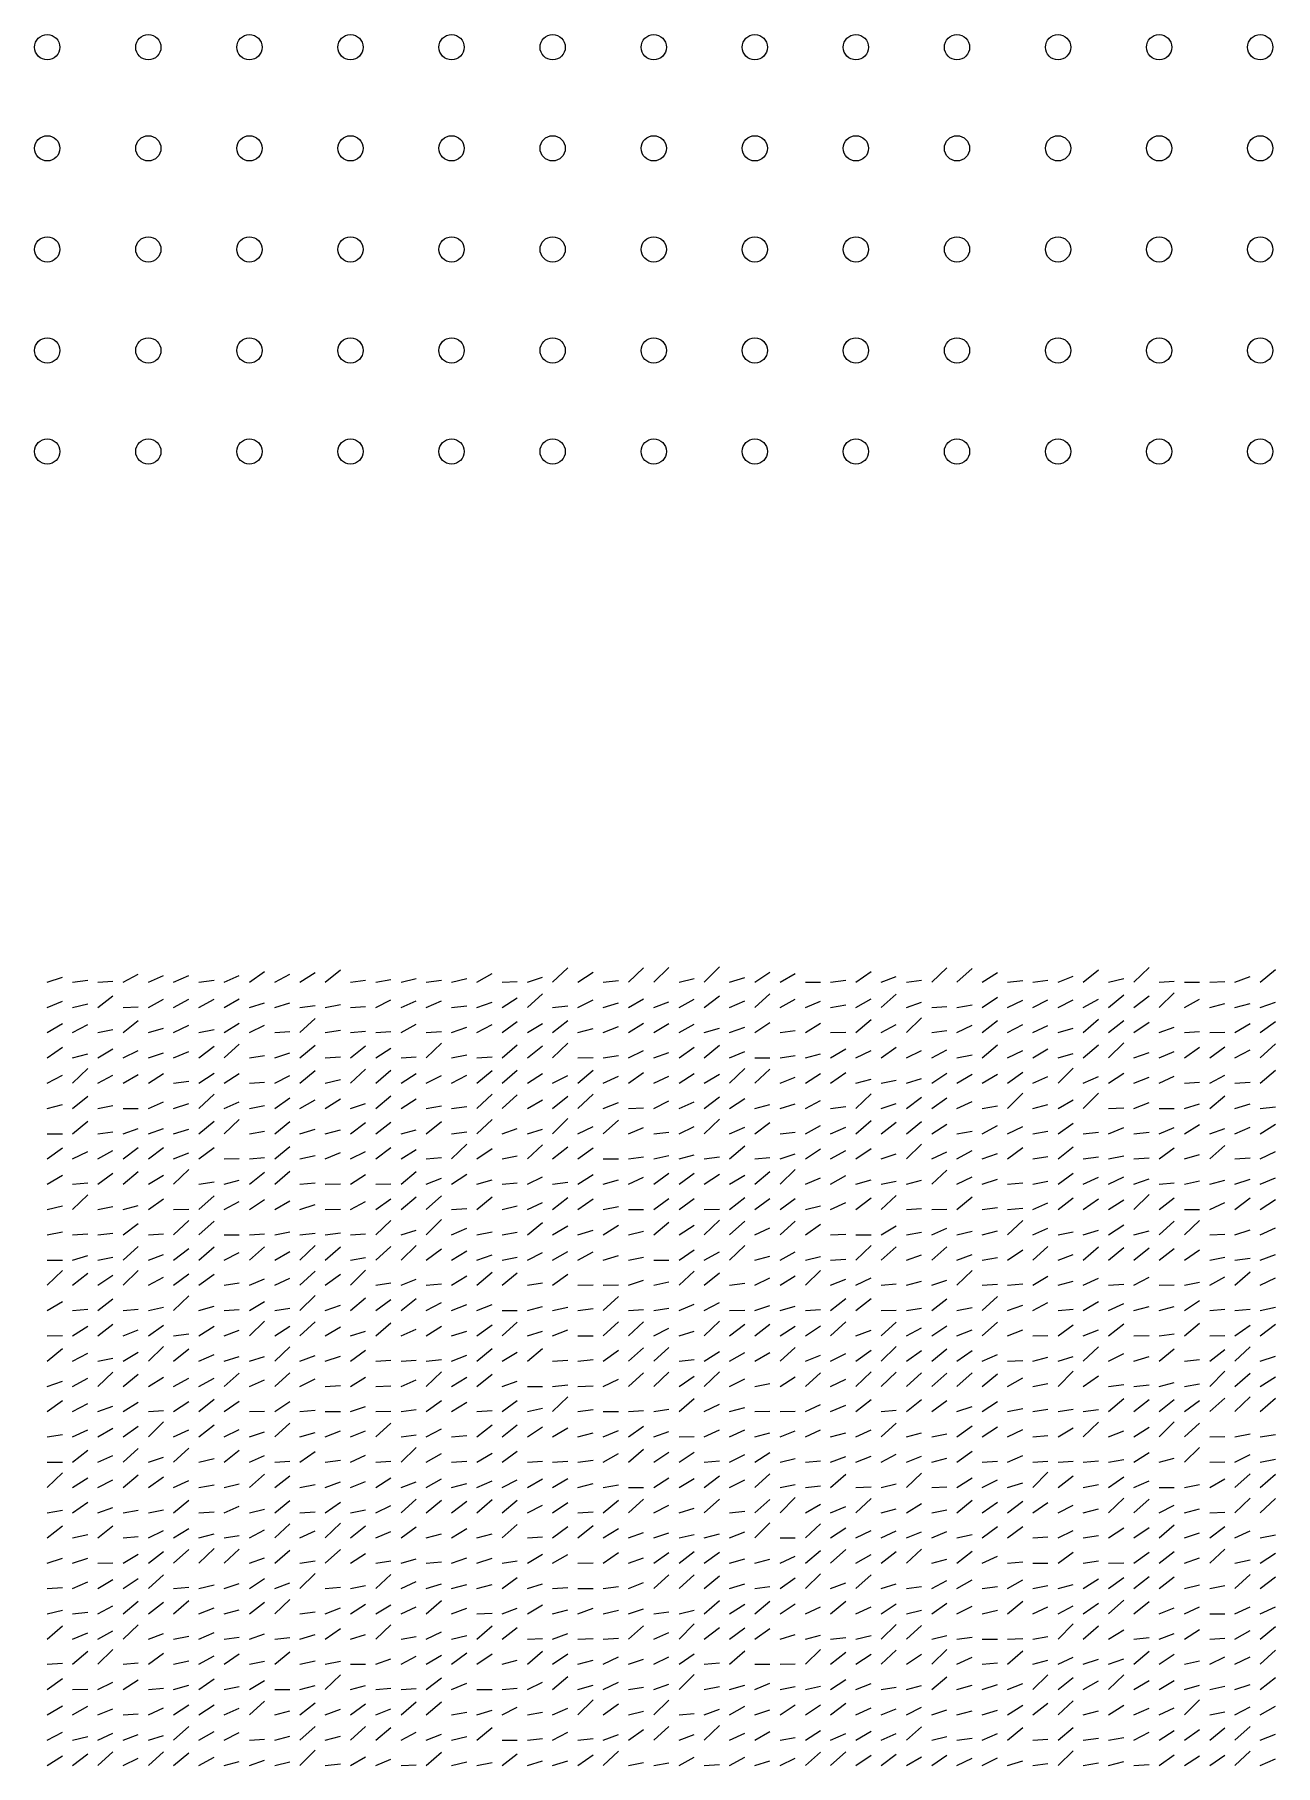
# Model space of a CAD drawing. Header units: metres. Extents: x -2 to 998, y 0 to 1382.
# Drawn here: x -2.5 to 243, y 340 to 682.5 of the extents above; entities that cross this region are included whole.
import ezdxf

# ---------------------------------------------------------------- set-up
doc = ezdxf.new("R2010")
doc.units = ezdxf.units.M

msp = doc.modelspace()

# ---------------------------------------------------------------- linework, layer by layer
for p, q in [((40, 495), (43, 497.1)), ((50, 495), (53, 496.9)), ((55, 495), (58, 497.4)), ((85, 495), (88, 496.7)), ((100, 495), (103, 497.8)), ((105, 495), (108, 497)), ((115, 495), (118, 497.8)), ((120, 495), (123, 497.9)), ((130, 495), (133, 498)), ((140, 495), (143, 497)), ((145, 495), (148, 496.7)), ((160, 495), (163, 497.1)), ((175, 495), (178, 497.8)), ((180, 495), (183, 497.7)), ((185, 495), (188, 496.9)), ((205, 495), (208, 497.4)), ((215, 495), (218, 497.9)), ((240, 495), (243, 497.5)), ((0, 495), (3, 496)), ((5, 495), (8, 495.4)), ((10, 495), (13, 495.2)), ((15, 495), (18, 496.6)), ((20, 495), (23, 496.3)), ((25, 495), (28, 496.3)), ((30, 495), (33, 495.4)), ((35, 495), (38, 496.3)), ((45, 495), (48, 496.6)), ((60, 495), (63, 495.4)), ((65, 495), (68, 495.5)), ((70, 495), (73, 495.7)), ((75, 495), (78, 495.4)), ((80, 495), (83, 495.7)), ((90, 495), (93, 495.1)), ((95, 495), (98, 496)), ((110, 495), (113, 495.3)), ((125, 495), (128, 495.7)), ((135, 495), (138, 495.9)), ((150, 495), (153, 495)), ((155, 495), (158, 495.4)), ((165, 495), (168, 496.1)), ((170, 495), (173, 495.4)), ((190, 495), (193, 495.3)), ((195, 495), (198, 495.4)), ((200, 495), (203, 496.2)), ((210, 495), (213, 495.7)), ((220, 495), (223, 495.2)), ((225, 495), (228, 495)), ((230, 495), (233, 495.1)), ((235, 495), (238, 496.1)), ((0, 490), (3, 491.2)), ((5, 490), (8, 490.7)), ((10, 490), (13, 492.3)), ((15, 490), (18, 490.1)), ((20, 490), (23, 491.6)), ((25, 490), (28, 491.6)), ((30, 490), (33, 491.6)), ((35, 490), (38, 491.7)), ((40, 490), (43, 490.9)), ((45, 490), (48, 490.9)), ((50, 490), (53, 490.4)), ((55, 490), (58, 490.6)), ((60, 490), (63, 490.2)), ((65, 490), (68, 491.5)), ((70, 490), (73, 491.3)), ((75, 490), (78, 491.3)), ((80, 490), (83, 490.3)), ((85, 490), (88, 491)), ((90, 490), (93, 491.9)), ((95, 490), (98, 492.7)), ((100, 490), (103, 490.3)), ((105, 490), (108, 491.5)), ((110, 490), (113, 490.9)), ((115, 490), (118, 491.7)), ((120, 490), (123, 491.1)), ((125, 490), (128, 491.6)), ((130, 490), (133, 492.3)), ((135, 490), (138, 491.3)), ((140, 490), (143, 492.7)), ((145, 490), (148, 491.6)), ((150, 490), (153, 491.2)), ((155, 490), (158, 490.5)), ((160, 490), (163, 491.7)), ((165, 490), (168, 492.6)), ((170, 490), (173, 491)), ((175, 490), (178, 490.2)), ((180, 490), (183, 490.5)), ((185, 490), (188, 492)), ((190, 490), (193, 491.4)), ((195, 490), (198, 491.5)), ((200, 490), (203, 491.5)), ((205, 490), (208, 491.6)), ((210, 490), (213, 492.5)), ((215, 490), (218, 492.3)), ((220, 490), (223, 492.9)), ((225, 490), (228, 491.6)), ((230, 490), (233, 490.8)), ((235, 490), (238, 490.8)), ((240, 490), (243, 491)), ((0, 485), (3, 486.8)), ((5, 485), (8, 486.6)), ((15, 485), (18, 487.4)), ((25, 485), (28, 486.5)), ((35, 485), (38, 486.9)), ((40, 485), (43, 486.5)), ((50, 485), (53, 487.8)), ((70, 485), (73, 486.7)), ((85, 485), (88, 486.6)), ((90, 485), (93, 487.2)), ((95, 485), (98, 486.8)), ((100, 485), (103, 487.4)), ((115, 485), (118, 486.9)), ((120, 485), (123, 486.8)), ((125, 485), (128, 486.7)), ((140, 485), (143, 487)), ((150, 485), (153, 486.9)), ((160, 485), (163, 487.6)), ((165, 485), (168, 486.6)), ((170, 485), (173, 487.9)), ((180, 485), (183, 486.5)), ((185, 485), (188, 487.4)), ((190, 485), (193, 486.6)), ((195, 485), (198, 486.4)), ((205, 485), (208, 487.7)), ((210, 485), (213, 487.4)), ((215, 485), (218, 487.1)), ((235, 485), (238, 486.8)), ((240, 485), (243, 487.2)), ((10, 485), (13, 485.6)), ((20, 485), (23, 485.9)), ((30, 485), (33, 485.6)), ((45, 485), (48, 485.2)), ((55, 485), (58, 485.5)), ((60, 485), (63, 485.3)), ((65, 485), (68, 485.2)), ((75, 485), (78, 485.2)), ((80, 485), (83, 486.1)), ((105, 485), (108, 485.8)), ((110, 485), (113, 486.2)), ((130, 485), (133, 485.9)), ((135, 485), (138, 486.1)), ((145, 485), (148, 485.4)), ((155, 485), (158, 485.1)), ((175, 485), (178, 485.4)), ((200, 485), (203, 485.9)), ((210, 480), (213, 483)), ((220, 485), (223, 486.1)), ((225, 485), (228, 485.2)), ((230, 485), (233, 485.1)), ((0, 480), (3, 482.1)), ((5, 480), (8, 480.8)), ((10, 480), (13, 481.8)), ((15, 480), (18, 481.5)), ((20, 480), (23, 481)), ((25, 480), (28, 481.3)), ((30, 480), (33, 482.3)), ((35, 480), (38, 482.7)), ((40, 480), (43, 480.5)), ((45, 480), (48, 481)), ((50, 480), (53, 482.5)), ((55, 480), (58, 480.2)), ((60, 480), (63, 482.4)), ((65, 480), (68, 481.9)), ((70, 480), (73, 480.2)), ((75, 480), (78, 482.9)), ((80, 480), (83, 480.6)), ((85, 480), (88, 480.2)), ((90, 480), (93, 482.6)), ((95, 480), (98, 482.4)), ((100, 480), (103, 482.9)), ((105, 480), (108, 480.1)), ((110, 480), (113, 480.5)), ((115, 480), (118, 481.5)), ((120, 480), (123, 481.1)), ((125, 480), (128, 482.1)), ((130, 480), (133, 482.5)), ((135, 480), (138, 481.3)), ((140, 480), (143, 480)), ((145, 480), (148, 480.5)), ((150, 480), (153, 480.8)), ((155, 480), (158, 481.8)), ((160, 480), (163, 481.5)), ((165, 480), (168, 482.1)), ((170, 480), (173, 481.5)), ((175, 480), (178, 481.6)), ((180, 480), (183, 480.6)), ((185, 480), (188, 482.6)), ((190, 480), (193, 481.5)), ((195, 480), (198, 481.8)), ((200, 480), (203, 480.9)), ((205, 480), (208, 482.6)), ((215, 480), (218, 481.1)), ((220, 480), (223, 481.3)), ((225, 480), (228, 482.1)), ((230, 480), (233, 482.2)), ((235, 480), (238, 481.6)), ((240, 480), (243, 482.8)), ((0, 475), (3, 476.6)), ((5, 475), (8, 477.9)), ((10, 475), (13, 476.6)), ((15, 475), (18, 476.7)), ((20, 475), (23, 476.9)), ((30, 475), (33, 477)), ((35, 475), (38, 476.9)), ((45, 475), (48, 476.5)), ((50, 475), (53, 477.5)), ((60, 475), (63, 477.8)), ((65, 475), (68, 477.6)), ((70, 475), (73, 476.9)), ((75, 475), (78, 476.5)), ((80, 475), (83, 476.6)), ((85, 475), (88, 477.5)), ((90, 475), (93, 477.6)), ((95, 475), (98, 476.9)), ((100, 475), (103, 476.5)), ((105, 475), (108, 477.6)), ((110, 475), (113, 476.4)), ((115, 475), (118, 477.1)), ((120, 475), (123, 476.4)), ((125, 475), (128, 476.9)), ((130, 475), (133, 476.8)), ((135, 475), (138, 477.9)), ((140, 475), (143, 477.8)), ((145, 475), (148, 476.2)), ((150, 475), (153, 476.9)), ((155, 475), (158, 477.1)), ((175, 475), (178, 477)), ((180, 475), (183, 476.8)), ((185, 475), (188, 476.8)), ((190, 475), (193, 477.2)), ((195, 475), (198, 476.3)), ((200, 475), (203, 478)), ((205, 475), (208, 476.3)), ((210, 475), (213, 477)), ((215, 475), (218, 476.2)), ((220, 475), (223, 476.4)), ((230, 475), (233, 476.6)), ((240, 475), (243, 477.6)), ((25, 475), (28, 475.4)), ((30, 470), (33, 472.8)), ((40, 475), (43, 475.2)), ((55, 475), (58, 475.7)), ((85, 470), (88, 472.8)), ((90, 470), (93, 472.7)), ((105, 470), (108, 472.8)), ((160, 475), (163, 475.8)), ((160, 470), (163, 472.9)), ((165, 475), (168, 475.6)), ((170, 475), (173, 475.9)), ((190, 470), (193, 473)), ((205, 470), (208, 473)), ((225, 475), (228, 475.2)), ((235, 475), (238, 475.2)), ((0, 470), (3, 470.8)), ((5, 470), (8, 472.4)), ((10, 470), (13, 470.6)), ((15, 470), (18, 470)), ((20, 470), (23, 471.3)), ((25, 470), (28, 471)), ((35, 470), (38, 471.3)), ((40, 470), (43, 470.6)), ((45, 470), (48, 472.1)), ((50, 470), (53, 471.7)), ((55, 470), (58, 471.9)), ((60, 470), (63, 471)), ((65, 470), (68, 472.5)), ((70, 470), (73, 471.9)), ((75, 470), (78, 470.5)), ((80, 470), (83, 470.4)), ((95, 470), (98, 471.7)), ((100, 470), (103, 472.4)), ((110, 470), (113, 471.2)), ((115, 470), (118, 470.1)), ((120, 470), (123, 471.5)), ((125, 470), (128, 471.3)), ((130, 470), (133, 472.3)), ((135, 470), (138, 472)), ((140, 470), (143, 470.8)), ((145, 470), (148, 470.9)), ((150, 470), (153, 471.6)), ((155, 470), (158, 470.4)), ((165, 470), (168, 471)), ((170, 470), (173, 472.2)), ((175, 470), (178, 472.1)), ((180, 470), (183, 471.4)), ((185, 470), (188, 470.5)), ((195, 470), (198, 470.8)), ((200, 470), (203, 471.7)), ((210, 470), (213, 470.1)), ((215, 470), (218, 471.2)), ((220, 470), (223, 470)), ((225, 470), (228, 470.9)), ((230, 470), (233, 472.5)), ((235, 470), (238, 470.9)), ((240, 470), (243, 470.3)), ((5, 465), (8, 467.5)), ((15, 465), (18, 466)), ((20, 465), (23, 466)), ((25, 465), (28, 465.9)), ((30, 465), (33, 467.5)), ((35, 465), (38, 467.8)), ((45, 465), (48, 467.4)), ((50, 465), (53, 465.9)), ((55, 465), (58, 465.8)), ((60, 465), (63, 467.2)), ((65, 465), (68, 467.3)), ((70, 465), (73, 465.8)), ((75, 465), (78, 467.4)), ((85, 465), (88, 467.8)), ((90, 465), (93, 466)), ((95, 465), (98, 465.9)), ((100, 465), (103, 468)), ((105, 465), (108, 466.4)), ((110, 465), (113, 467.7)), ((115, 465), (118, 466.2)), ((125, 465), (128, 466.4)), ((130, 465), (133, 467.9)), ((135, 465), (138, 466.3)), ((140, 465), (143, 467.2)), ((150, 465), (153, 466.6)), ((155, 465), (158, 466.3)), ((160, 465), (163, 467.6)), ((165, 465), (168, 467.3)), ((170, 465), (173, 467.4)), ((175, 465), (178, 466.9)), ((185, 465), (188, 466.6)), ((190, 465), (193, 466.4)), ((200, 465), (203, 467.1)), ((210, 465), (213, 466.2)), ((220, 465), (223, 466.2)), ((225, 465), (228, 466.8)), ((230, 465), (233, 466)), ((235, 465), (238, 466.3)), ((240, 465), (243, 466.9)), ((0, 465), (3, 465)), ((10, 465), (13, 465.4)), ((40, 465), (43, 465.5)), ((45, 460), (48, 462.5)), ((80, 465), (83, 465.4)), ((80, 460), (83, 462.9)), ((95, 460), (98, 462.8)), ((100, 460), (103, 462.4)), ((120, 465), (123, 465.3)), ((135, 460), (138, 462.6)), ((145, 465), (148, 465.3)), ((170, 460), (173, 462.9)), ((180, 465), (183, 465.5)), ((195, 465), (198, 465.5)), ((200, 460), (203, 462.4)), ((205, 465), (208, 465.3)), ((215, 465), (218, 465.3)), ((230, 460), (233, 462.7)), ((0, 460), (3, 462.2)), ((5, 460), (8, 461.5)), ((10, 460), (13, 461.7)), ((15, 460), (18, 462.3)), ((20, 460), (23, 462.3)), ((25, 460), (28, 461.2)), ((30, 460), (33, 462.3)), ((35, 460), (38, 460.1)), ((40, 460), (43, 460.3)), ((50, 460), (53, 460.7)), ((55, 460), (58, 461.3)), ((60, 460), (63, 461.5)), ((65, 460), (68, 462.3)), ((70, 460), (73, 461.9)), ((75, 460), (78, 460.3)), ((85, 460), (88, 462.1)), ((90, 460), (93, 460.6)), ((105, 460), (108, 462.2)), ((110, 460), (113, 460)), ((115, 460), (118, 460.4)), ((120, 460), (123, 460.7)), ((125, 460), (128, 460.8)), ((130, 460), (133, 460.4)), ((140, 460), (143, 460.3)), ((145, 460), (148, 461)), ((150, 460), (153, 462)), ((155, 460), (158, 461.7)), ((160, 460), (163, 462.1)), ((165, 460), (168, 461)), ((175, 460), (178, 461.4)), ((180, 460), (183, 461.7)), ((185, 460), (188, 461.1)), ((190, 460), (193, 462.3)), ((195, 460), (198, 460.5)), ((205, 460), (208, 460.4)), ((210, 460), (213, 460.6)), ((215, 460), (218, 460.2)), ((220, 460), (223, 462.2)), ((225, 460), (228, 460.9)), ((235, 460), (238, 460.2)), ((240, 460), (243, 461.5)), ((0, 455), (3, 456.8)), ((10, 455), (13, 457.2)), ((15, 455), (18, 457.5)), ((20, 455), (23, 456.8)), ((25, 455), (28, 457.9)), ((35, 455), (38, 455.8)), ((40, 455), (43, 457.4)), ((45, 455), (48, 457.6)), ((60, 455), (63, 456.9)), ((70, 455), (73, 457.5)), ((75, 455), (78, 456.2)), ((80, 455), (83, 457)), ((85, 455), (88, 455.9)), ((95, 455), (98, 456.5)), ((105, 455), (108, 456.9)), ((110, 455), (113, 455.9)), ((115, 455), (118, 456.4)), ((120, 455), (123, 457.2)), ((125, 455), (128, 457.2)), ((130, 455), (133, 457)), ((135, 455), (138, 456.8)), ((140, 455), (143, 457.5)), ((145, 455), (148, 457.9)), ((150, 455), (153, 456.3)), ((155, 455), (158, 456.7)), ((160, 455), (163, 455.9)), ((165, 455), (168, 455.6)), ((170, 455), (173, 455.8)), ((175, 455), (178, 457.8)), ((180, 455), (183, 456.5)), ((185, 455), (188, 456)), ((195, 455), (198, 455.6)), ((200, 455), (203, 457.2)), ((205, 455), (208, 456.4)), ((210, 455), (213, 456.5)), ((215, 455), (218, 456.1)), ((225, 455), (228, 455.7)), ((230, 455), (233, 455.8)), ((235, 455), (238, 456)), ((240, 455), (243, 456.3)), ((5, 455), (8, 455.3)), ((5, 450), (8, 452.9)), ((20, 450), (23, 452.1)), ((30, 455), (33, 455.5)), ((30, 450), (33, 452.7)), ((50, 455), (53, 455.3)), ((55, 455), (58, 455.1)), ((65, 455), (68, 455.1)), ((65, 450), (68, 452.1)), ((70, 450), (73, 452.5)), ((75, 450), (78, 452.7)), ((85, 450), (88, 452.5)), ((90, 455), (93, 455.3)), ((100, 455), (103, 455.4)), ((100, 450), (103, 452.4)), ((105, 450), (108, 452.1)), ((120, 450), (123, 452.2)), ((125, 450), (128, 452.2)), ((135, 450), (138, 452.4)), ((140, 450), (143, 452.2)), ((145, 450), (148, 452.2)), ((160, 450), (163, 452.3)), ((165, 450), (168, 452.8)), ((180, 450), (183, 452.5)), ((190, 455), (193, 455.3)), ((200, 450), (203, 452.3)), ((205, 450), (208, 452.1)), ((215, 450), (218, 453)), ((220, 455), (223, 455.3)), ((220, 450), (223, 452.3)), ((235, 450), (238, 452.3)), ((0, 450), (3, 450.7)), ((10, 450), (13, 450.6)), ((15, 450), (18, 450.8)), ((25, 450), (28, 450.1)), ((35, 450), (38, 451.6)), ((40, 450), (43, 452)), ((45, 450), (48, 451.7)), ((50, 450), (53, 451)), ((55, 450), (58, 450.1)), ((60, 450), (63, 451.6)), ((80, 450), (83, 450.2)), ((90, 450), (93, 450.7)), ((95, 450), (98, 451.4)), ((110, 450), (113, 450.6)), ((115, 450), (118, 450)), ((130, 450), (133, 450.1)), ((150, 450), (153, 450.7)), ((155, 450), (158, 451.4)), ((170, 450), (173, 450.2)), ((175, 450), (178, 450.1)), ((185, 450), (188, 450.4)), ((190, 450), (193, 450.3)), ((195, 450), (198, 451.3)), ((210, 450), (213, 451.9)), ((225, 450), (228, 450)), ((230, 450), (233, 451.4)), ((240, 450), (243, 452)), ((0, 445), (3, 445.6)), ((10, 445), (13, 445.3)), ((15, 445), (18, 447.2)), ((25, 445), (28, 447.8)), ((30, 445), (33, 447.7)), ((45, 445), (48, 445.6)), ((50, 445), (53, 445.3)), ((55, 445), (58, 445.4)), ((65, 445), (68, 447.8)), ((70, 445), (73, 445.9)), ((75, 445), (78, 448)), ((80, 445), (83, 446.3)), ((85, 445), (88, 445.6)), ((90, 445), (93, 445.5)), ((95, 445), (98, 447.4)), ((100, 445), (103, 446.8)), ((105, 445), (108, 445.9)), ((110, 445), (113, 446.9)), ((115, 445), (118, 445.7)), ((120, 445), (123, 447.5)), ((125, 445), (128, 446.9)), ((130, 445), (133, 447.9)), ((135, 445), (138, 447.7)), ((140, 445), (143, 446.4)), ((145, 445), (148, 447.7)), ((150, 445), (153, 447.1)), ((165, 445), (168, 446.8)), ((170, 445), (173, 445.5)), ((175, 445), (178, 446.3)), ((180, 445), (183, 445.7)), ((185, 445), (188, 445.8)), ((190, 445), (193, 447.8)), ((195, 445), (198, 446.3)), ((200, 445), (203, 445.6)), ((205, 445), (208, 445.9)), ((210, 445), (213, 447)), ((215, 445), (218, 445.8)), ((220, 445), (223, 447.7)), ((225, 445), (228, 447.8)), ((235, 445), (238, 446)), ((240, 445), (243, 446.4)), ((5, 445), (8, 445.2)), ((15, 440), (18, 442.7)), ((20, 445), (23, 445.2)), ((25, 440), (28, 442.3)), ((30, 440), (33, 442.6)), ((35, 445), (38, 445)), ((40, 445), (43, 445.2)), ((40, 440), (43, 442.6)), ((50, 440), (53, 442.9)), ((55, 440), (58, 442.6)), ((60, 445), (63, 445.2)), ((65, 440), (68, 442.7)), ((70, 440), (73, 442.9)), ((75, 440), (78, 442.2)), ((125, 440), (128, 442)), ((135, 440), (138, 442.9)), ((155, 445), (158, 445.1)), ((160, 445), (163, 445)), ((160, 440), (163, 442.9)), ((165, 440), (168, 442.6)), ((175, 440), (178, 442.6)), ((190, 440), (193, 442)), ((195, 440), (198, 442.7)), ((205, 440), (208, 442.6)), ((210, 440), (213, 442.5)), ((215, 440), (218, 442.4)), ((220, 440), (223, 442.3)), ((225, 440), (228, 442)), ((230, 445), (233, 445.1)), ((0, 440), (3, 440)), ((5, 440), (8, 440.9)), ((10, 440), (13, 440.6)), ((20, 440), (23, 441.1)), ((35, 440), (38, 441.5)), ((45, 440), (48, 441.7)), ((60, 440), (63, 440.5)), ((80, 440), (83, 441.8)), ((85, 440), (88, 441)), ((90, 440), (93, 440.6)), ((95, 440), (98, 441.5)), ((100, 440), (103, 441.7)), ((105, 440), (108, 441.6)), ((110, 440), (113, 440.9)), ((115, 440), (118, 440.6)), ((120, 440), (123, 440)), ((130, 440), (133, 441.6)), ((140, 440), (143, 440.8)), ((145, 440), (148, 441.6)), ((150, 440), (153, 440.7)), ((155, 440), (158, 440.2)), ((170, 440), (173, 441)), ((180, 440), (183, 441.1)), ((185, 440), (188, 440.5)), ((200, 440), (203, 441.1)), ((230, 440), (233, 440.6)), ((235, 440), (238, 440.4)), ((240, 440), (243, 441.1)), ((0, 435), (3, 437.9)), ((5, 435), (8, 437.4)), ((10, 435), (13, 437)), ((15, 435), (18, 437.9)), ((20, 435), (23, 436.6)), ((25, 435), (28, 437.3)), ((30, 435), (33, 437.2)), ((35, 435), (38, 435.5)), ((40, 435), (43, 436.3)), ((45, 435), (48, 436.4)), ((50, 435), (53, 437.8)), ((55, 435), (58, 437.2)), ((60, 435), (63, 438)), ((65, 435), (68, 435.5)), ((70, 435), (73, 436.2)), ((75, 435), (78, 435.3)), ((80, 435), (83, 436.9)), ((85, 435), (88, 437.6)), ((90, 435), (93, 437.5)), ((95, 435), (98, 435.5)), ((100, 435), (103, 437.2)), ((105, 435), (108, 435.1)), ((110, 435), (113, 435.1)), ((115, 435), (118, 436)), ((120, 435), (123, 435.7)), ((125, 435), (128, 437.8)), ((130, 435), (133, 437.5)), ((135, 435), (138, 435.4)), ((140, 435), (143, 436.5)), ((145, 435), (148, 436.9)), ((150, 435), (153, 437.9)), ((155, 435), (158, 436.2)), ((160, 435), (163, 436.5)), ((165, 435), (168, 435.3)), ((170, 435), (173, 435.8)), ((175, 435), (178, 436)), ((180, 435), (183, 437.9)), ((185, 435), (188, 435.2)), ((190, 435), (193, 435.3)), ((195, 435), (198, 436.8)), ((200, 435), (203, 435.8)), ((205, 435), (208, 436.4)), ((210, 435), (213, 435.2)), ((215, 435), (218, 436.6)), ((220, 435), (223, 435.1)), ((225, 435), (228, 435.6)), ((230, 435), (233, 436.7)), ((235, 435), (238, 437.7)), ((240, 435), (243, 436.5)), ((0, 430), (3, 431.8)), ((10, 430), (13, 432.3)), ((25, 430), (28, 432.9)), ((40, 430), (43, 431.8)), ((50, 430), (53, 433)), ((60, 430), (63, 432.5)), ((65, 430), (68, 432.2)), ((70, 430), (73, 432.4)), ((75, 430), (78, 431.6)), ((110, 430), (113, 432.8)), ((130, 430), (133, 431.6)), ((155, 430), (158, 432.4)), ((160, 430), (163, 432.4)), ((175, 430), (178, 432.3)), ((185, 430), (188, 432.8)), ((195, 430), (198, 431.6)), ((205, 430), (208, 431.8)), ((225, 430), (228, 432)), ((5, 430), (8, 430.3)), ((15, 430), (18, 430.3)), ((20, 430), (23, 430.7)), ((30, 430), (33, 430.9)), ((35, 430), (38, 430.2)), ((45, 430), (48, 430.5)), ((55, 430), (58, 431.1)), ((80, 430), (83, 431.2)), ((85, 430), (88, 431.2)), ((90, 430), (93, 430)), ((95, 430), (98, 430.8)), ((100, 430), (103, 430.7)), ((105, 430), (108, 430.4)), ((115, 430), (118, 430.2)), ((120, 430), (123, 430.5)), ((125, 430), (128, 431.3)), ((135, 430), (138, 430.1)), ((140, 430), (143, 431)), ((145, 430), (148, 430.9)), ((150, 430), (153, 430.2)), ((165, 430), (168, 430.1)), ((170, 430), (173, 430.5)), ((180, 430), (183, 430.6)), ((190, 430), (193, 431.1)), ((200, 430), (203, 430.3)), ((210, 430), (213, 431.4)), ((215, 430), (218, 430.8)), ((220, 430), (223, 430.8)), ((230, 430), (233, 430.3)), ((235, 430), (238, 430.3)), ((240, 430), (243, 430.7)), ((0, 425), (3, 425.1)), ((5, 425), (8, 426.9)), ((10, 425), (13, 427.3)), ((15, 425), (18, 426.2)), ((20, 425), (23, 427.1)), ((25, 425), (28, 425.4)), ((30, 425), (33, 426.9)), ((35, 425), (38, 426.1)), ((40, 425), (43, 427.9)), ((45, 425), (48, 426.9)), ((50, 425), (53, 427.8)), ((55, 425), (58, 426.8)), ((60, 425), (63, 425.9)), ((65, 425), (68, 427.6)), ((70, 425), (73, 426.3)), ((75, 425), (78, 426.9)), ((80, 425), (83, 425.9)), ((85, 425), (88, 427.2)), ((90, 425), (93, 427.7)), ((95, 425), (98, 425.9)), ((100, 425), (103, 426.2)), ((105, 425), (108, 425)), ((110, 425), (113, 427.8)), ((115, 425), (118, 427.8)), ((120, 425), (123, 426.5)), ((125, 425), (128, 425.9)), ((130, 425), (133, 427.9)), ((135, 425), (138, 427.3)), ((140, 425), (143, 427.3)), ((145, 425), (148, 426.9)), ((150, 425), (153, 427)), ((155, 425), (158, 427.8)), ((160, 425), (163, 426.1)), ((165, 425), (168, 427.7)), ((170, 425), (173, 426.6)), ((175, 425), (178, 427)), ((180, 425), (183, 426.2)), ((185, 425), (188, 427.7)), ((190, 425), (193, 426.2)), ((195, 425), (198, 425.1)), ((200, 425), (203, 427.2)), ((205, 425), (208, 426.2)), ((210, 425), (213, 427.4)), ((215, 425), (218, 425.1)), ((220, 425), (223, 425.4)), ((225, 425), (228, 427.5)), ((230, 425), (233, 425.1)), ((235, 425), (238, 427.1)), ((240, 425), (243, 427.3)), ((0, 420), (3, 422.5)), ((5, 420), (8, 421.6)), ((15, 420), (18, 421.8)), ((20, 420), (23, 422.9)), ((25, 420), (28, 422.4)), ((30, 420), (33, 421.3)), ((45, 420), (48, 422.8)), ((60, 420), (63, 422.2)), ((85, 420), (88, 422.5)), ((90, 420), (93, 421.8)), ((95, 420), (98, 422.5)), ((110, 420), (113, 422.2)), ((115, 420), (118, 422.6)), ((120, 420), (123, 422.7)), ((130, 420), (133, 421.9)), ((135, 420), (138, 421.7)), ((140, 420), (143, 421.7)), ((145, 420), (148, 422.7)), ((155, 420), (158, 421.5)), ((160, 420), (163, 422.2)), ((165, 420), (168, 422.9)), ((170, 420), (173, 422.1)), ((175, 420), (178, 422.4)), ((180, 420), (183, 422.1)), ((185, 420), (188, 421.3)), ((205, 420), (208, 422.8)), ((210, 420), (213, 421.5)), ((220, 420), (223, 422.4)), ((230, 420), (233, 422.3)), ((235, 420), (238, 422.8)), ((10, 420), (13, 420.6)), ((35, 420), (38, 420.9)), ((40, 420), (43, 420.9)), ((50, 420), (53, 421.1)), ((55, 420), (58, 421)), ((65, 420), (68, 420.2)), ((70, 420), (73, 420.2)), ((75, 420), (78, 420.3)), ((75, 415), (78, 417.9)), ((80, 420), (83, 421.2)), ((100, 420), (103, 420.2)), ((105, 420), (108, 420.3)), ((125, 420), (128, 420.3)), ((130, 415), (133, 417.9)), ((150, 420), (153, 421.2)), ((160, 415), (163, 417.9)), ((190, 420), (193, 420.1)), ((195, 420), (198, 420.8)), ((200, 420), (203, 420.9)), ((200, 415), (203, 418)), ((215, 420), (218, 420.9)), ((225, 420), (228, 420.3)), ((230, 415), (233, 418)), ((240, 420), (243, 421)), ((0, 415), (3, 416)), ((5, 415), (8, 416.6)), ((10, 415), (13, 417.8)), ((15, 415), (18, 417.4)), ((20, 415), (23, 416.8)), ((25, 415), (28, 416.6)), ((30, 415), (33, 416.6)), ((35, 415), (38, 417.6)), ((40, 415), (43, 416.3)), ((45, 415), (48, 417.7)), ((50, 415), (53, 416.5)), ((55, 415), (58, 415.2)), ((60, 415), (63, 416.8)), ((65, 415), (68, 415.1)), ((70, 415), (73, 416.3)), ((80, 415), (83, 416.8)), ((85, 415), (88, 417.4)), ((90, 415), (93, 416)), ((95, 415), (98, 415)), ((100, 415), (103, 415.3)), ((105, 415), (108, 415.1)), ((110, 415), (113, 416.4)), ((115, 415), (118, 417.7)), ((120, 415), (123, 417.8)), ((125, 415), (128, 417)), ((135, 415), (138, 416.5)), ((140, 415), (143, 415.6)), ((145, 415), (148, 416.9)), ((150, 415), (153, 417.7)), ((155, 415), (158, 416.4)), ((165, 415), (168, 417.8)), ((170, 415), (173, 417.7)), ((175, 415), (178, 417.6)), ((180, 415), (183, 417.7)), ((185, 415), (188, 417.5)), ((190, 415), (193, 416.7)), ((195, 415), (198, 415.6)), ((205, 415), (208, 417.1)), ((210, 415), (213, 415.4)), ((215, 415), (218, 415.3)), ((220, 415), (223, 415.8)), ((225, 415), (228, 415.5)), ((235, 415), (238, 417.6)), ((240, 415), (243, 416.9)), ((0, 410), (3, 412.2)), ((5, 410), (8, 411.6)), ((10, 410), (13, 411.1)), ((15, 410), (18, 411.9)), ((25, 410), (28, 412)), ((30, 410), (33, 412.5)), ((35, 410), (38, 412.1)), ((45, 410), (48, 412)), ((60, 410), (63, 411)), ((75, 410), (78, 412.2)), ((80, 410), (83, 411.9)), ((90, 410), (93, 412.2)), ((100, 410), (103, 412.9)), ((125, 410), (128, 412.6)), ((130, 410), (133, 411.5)), ((150, 410), (153, 411.4)), ((155, 410), (158, 411.3)), ((160, 410), (163, 412.4)), ((170, 410), (173, 412.4)), ((175, 410), (178, 412.2)), ((180, 410), (183, 411)), ((185, 410), (188, 412)), ((210, 410), (213, 412.6)), ((215, 410), (218, 412.4)), ((220, 410), (223, 412.4)), ((225, 410), (228, 412.2)), ((230, 410), (233, 412.7)), ((235, 410), (238, 412.9)), ((240, 410), (243, 412.7)), ((20, 410), (23, 410.2)), ((20, 405), (23, 408)), ((40, 410), (43, 410.1)), ((45, 405), (48, 407.7)), ((50, 410), (53, 410.3)), ((55, 410), (58, 410)), ((65, 410), (68, 410.1)), ((65, 405), (68, 407.7)), ((70, 410), (73, 410.4)), ((85, 410), (88, 410.2)), ((95, 410), (98, 410.7)), ((105, 410), (108, 410.4)), ((110, 410), (113, 410)), ((115, 410), (118, 410.2)), ((120, 410), (123, 410.5)), ((135, 410), (138, 410.8)), ((140, 410), (143, 410.1)), ((145, 410), (148, 410.1)), ((165, 410), (168, 410.3)), ((165, 405), (168, 407.7)), ((190, 410), (193, 410.6)), ((195, 410), (198, 410.5)), ((200, 410), (203, 410.5)), ((205, 410), (208, 410.4)), ((205, 405), (208, 407.9)), ((220, 405), (223, 408)), ((225, 405), (228, 407.7)), ((0, 405), (3, 405.5)), ((5, 405), (8, 406.4)), ((10, 405), (13, 406.7)), ((15, 405), (18, 407.1)), ((25, 405), (28, 406.4)), ((30, 405), (33, 407.4)), ((35, 405), (38, 406.5)), ((40, 405), (43, 406)), ((50, 405), (53, 405.9)), ((55, 405), (58, 406.2)), ((60, 405), (63, 406.2)), ((70, 405), (73, 405.4)), ((75, 405), (78, 406.6)), ((80, 405), (83, 405.3)), ((85, 405), (88, 407.4)), ((90, 405), (93, 407.4)), ((95, 405), (98, 407)), ((100, 405), (103, 406.8)), ((105, 405), (108, 405.8)), ((110, 405), (113, 406.3)), ((115, 405), (118, 407.1)), ((120, 405), (123, 406.1)), ((125, 405), (128, 405.1)), ((130, 405), (133, 406.4)), ((135, 405), (138, 406.4)), ((140, 405), (143, 405.8)), ((145, 405), (148, 406.2)), ((150, 405), (153, 406.4)), ((155, 405), (158, 405.8)), ((160, 405), (163, 406.4)), ((170, 405), (173, 405.8)), ((175, 405), (178, 405.6)), ((180, 405), (183, 407.2)), ((185, 405), (188, 407)), ((190, 405), (193, 406.5)), ((195, 405), (198, 405.3)), ((200, 405), (203, 406.8)), ((210, 405), (213, 406.2)), ((215, 405), (218, 406.9)), ((230, 405), (233, 405.1)), ((235, 405), (238, 405.6)), ((240, 405), (243, 405.5)), ((5, 400), (8, 402.4)), ((10, 400), (13, 401.3)), ((15, 400), (18, 402.7)), ((20, 400), (23, 401)), ((25, 400), (28, 402.8)), ((35, 400), (38, 402.4)), ((40, 400), (43, 401.3)), ((50, 400), (53, 402.1)), ((60, 400), (63, 401.4)), ((70, 400), (73, 402.9)), ((75, 400), (78, 401.7)), ((85, 400), (88, 401.8)), ((90, 400), (93, 402.2)), ((110, 400), (113, 401.7)), ((115, 400), (118, 402.6)), ((120, 400), (123, 402)), ((125, 400), (128, 402)), ((135, 400), (138, 401.5)), ((140, 400), (143, 401.9)), ((155, 400), (158, 401.1)), ((160, 400), (163, 401.2)), ((165, 400), (168, 401.6)), ((170, 400), (173, 401.2)), ((175, 400), (178, 400.8)), ((180, 400), (183, 402.2)), ((190, 400), (193, 401.3)), ((215, 400), (218, 401.9)), ((220, 400), (223, 400.8)), ((225, 400), (228, 402.9)), ((235, 400), (238, 401.5)), ((0, 400), (3, 400)), ((0, 395), (3, 397.9)), ((15, 395), (18, 397.5)), ((30, 400), (33, 400.7)), ((40, 395), (43, 397.6)), ((45, 400), (48, 400.2)), ((45, 395), (48, 397.3)), ((55, 400), (58, 400.4)), ((65, 400), (68, 400.2)), ((80, 400), (83, 400.2)), ((95, 400), (98, 400.2)), ((100, 400), (103, 400.2)), ((105, 400), (108, 400.4)), ((130, 400), (133, 400.3)), ((130, 395), (133, 397.3)), ((140, 395), (143, 397.7)), ((145, 400), (148, 400.7)), ((150, 400), (153, 400.3)), ((155, 395), (158, 397.6)), ((170, 395), (173, 397.8)), ((185, 400), (188, 400.2)), ((195, 400), (198, 400.2)), ((195, 395), (198, 398)), ((200, 400), (203, 400.2)), ((200, 395), (203, 397.3)), ((205, 400), (208, 400.3)), ((210, 400), (213, 400.5)), ((230, 400), (233, 400.1)), ((235, 395), (238, 397.7)), ((240, 400), (243, 400.6)), ((240, 395), (243, 397.6)), ((5, 395), (8, 396.9)), ((10, 395), (13, 396.5)), ((20, 395), (23, 397.1)), ((25, 395), (28, 396.4)), ((30, 395), (33, 395.5)), ((35, 395), (38, 395.7)), ((50, 395), (53, 395.6)), ((55, 395), (58, 396.1)), ((60, 395), (63, 396.2)), ((65, 395), (68, 396.9)), ((70, 395), (73, 396.1)), ((75, 395), (78, 396.7)), ((80, 395), (83, 395.8)), ((85, 395), (88, 396.3)), ((90, 395), (93, 396.5)), ((95, 395), (98, 396.7)), ((100, 395), (103, 396.8)), ((105, 395), (108, 395.8)), ((110, 395), (113, 395.5)), ((115, 395), (118, 395)), ((120, 395), (123, 396.9)), ((125, 395), (128, 396.8)), ((135, 395), (138, 396.5)), ((145, 395), (148, 395.6)), ((150, 395), (153, 395.3)), ((160, 395), (163, 395.1)), ((165, 395), (168, 395.7)), ((175, 395), (178, 395.1)), ((180, 395), (183, 396.9)), ((185, 395), (188, 396.5)), ((190, 395), (193, 395.9)), ((205, 395), (208, 395.6)), ((210, 395), (213, 397.1)), ((215, 395), (218, 396.3)), ((220, 395), (223, 395)), ((225, 395), (228, 395.6)), ((230, 395), (233, 396.7)), ((0, 390), (3, 390.5)), ((5, 390), (8, 392.1)), ((10, 390), (13, 391)), ((15, 390), (18, 390.5)), ((20, 390), (23, 390.6)), ((25, 390), (28, 392.5)), ((35, 390), (38, 391.3)), ((40, 390), (43, 390.7)), ((45, 390), (48, 392.4)), ((55, 390), (58, 392.1)), ((60, 390), (63, 390.6)), ((65, 390), (68, 391.4)), ((70, 390), (73, 392.7)), ((75, 390), (78, 392.5)), ((80, 390), (83, 392.3)), ((85, 390), (88, 392.6)), ((90, 390), (93, 392.5)), ((95, 390), (98, 391.5)), ((100, 390), (103, 392)), ((110, 390), (113, 392.5)), ((115, 390), (118, 392.7)), ((120, 390), (123, 391.5)), ((125, 390), (128, 390.9)), ((130, 390), (133, 392.7)), ((140, 390), (143, 392.6)), ((145, 390), (148, 393)), ((150, 390), (153, 391.7)), ((155, 390), (158, 391.2)), ((160, 390), (163, 392.8)), ((165, 390), (168, 390.8)), ((170, 390), (173, 391.8)), ((175, 390), (178, 390.6)), ((180, 390), (183, 392.5)), ((185, 390), (188, 392.1)), ((190, 390), (193, 392.3)), ((195, 390), (198, 392)), ((200, 390), (203, 391.5)), ((205, 390), (208, 390.8)), ((210, 390), (213, 392.9)), ((215, 390), (218, 392.7)), ((220, 390), (223, 391.5)), ((225, 390), (228, 390.8)), ((235, 390), (238, 392.9)), ((240, 390), (243, 392.8)), ((0, 385), (3, 387.4)), ((10, 385), (13, 387.4)), ((30, 390), (33, 390.2)), ((45, 385), (48, 387.8)), ((50, 390), (53, 390.2)), ((55, 385), (58, 387.9)), ((60, 385), (63, 387.4)), ((70, 385), (73, 387.2)), ((90, 385), (93, 387.7)), ((100, 385), (103, 387.3)), ((105, 390), (108, 390.2)), ((105, 385), (108, 387.5)), ((135, 390), (138, 390.3)), ((140, 385), (143, 388)), ((150, 385), (153, 387.8)), ((185, 385), (188, 387.3)), ((190, 385), (193, 387.3)), ((215, 385), (218, 387.1)), ((220, 385), (223, 387.6)), ((230, 390), (233, 390.1)), ((230, 385), (233, 387.3)), ((5, 385), (8, 385.7)), ((15, 385), (18, 385.3)), ((20, 385), (23, 386.5)), ((25, 385), (28, 386.9)), ((30, 385), (33, 385.8)), ((35, 385), (38, 385.5)), ((40, 385), (43, 386.6)), ((50, 385), (53, 386.4)), ((65, 385), (68, 386.3)), ((75, 385), (78, 385.8)), ((80, 385), (83, 386.9)), ((85, 385), (88, 385.8)), ((95, 385), (98, 385.2)), ((110, 385), (113, 386.9)), ((115, 385), (118, 386.1)), ((120, 385), (123, 386)), ((125, 385), (128, 385.7)), ((130, 385), (133, 385.8)), ((135, 385), (138, 386.2)), ((145, 385), (148, 385)), ((155, 385), (158, 387)), ((160, 385), (163, 386.5)), ((165, 385), (168, 386.4)), ((170, 385), (173, 386.2)), ((175, 385), (178, 386.3)), ((180, 385), (183, 385.7)), ((195, 385), (198, 385.2)), ((200, 385), (203, 386.5)), ((205, 385), (208, 385.5)), ((210, 385), (213, 387)), ((225, 385), (228, 386)), ((235, 385), (238, 386.4)), ((240, 385), (243, 385.6)), ((0, 380), (3, 381)), ((5, 380), (8, 381)), ((15, 380), (18, 381.8)), ((20, 380), (23, 382.3)), ((25, 380), (28, 382.7)), ((30, 380), (33, 382.9)), ((35, 380), (38, 382.8)), ((40, 380), (43, 381.1)), ((45, 380), (48, 382.6)), ((50, 380), (53, 380.5)), ((55, 380), (58, 382.7)), ((60, 380), (63, 381.9)), ((65, 380), (68, 380.5)), ((70, 380), (73, 380.9)), ((75, 380), (78, 380.3)), ((80, 380), (83, 381.1)), ((85, 380), (88, 381)), ((90, 380), (93, 380.5)), ((95, 380), (98, 381.8)), ((100, 380), (103, 381.7)), ((110, 380), (113, 382.1)), ((115, 380), (118, 381.1)), ((120, 380), (123, 382.1)), ((125, 380), (128, 382.3)), ((130, 380), (133, 382.2)), ((135, 380), (138, 380.9)), ((140, 380), (143, 380.8)), ((145, 380), (148, 381.4)), ((150, 380), (153, 382.5)), ((155, 380), (158, 382.7)), ((160, 380), (163, 381.7)), ((165, 380), (168, 382.3)), ((170, 380), (173, 382.8)), ((175, 380), (178, 380.8)), ((180, 380), (183, 382.4)), ((185, 380), (188, 381.4)), ((190, 380), (193, 380.3)), ((200, 380), (203, 382.2)), ((205, 380), (208, 380.5)), ((215, 380), (218, 382.2)), ((220, 380), (223, 382.3)), ((225, 380), (228, 381.1)), ((230, 380), (233, 382.8)), ((235, 380), (238, 380.7)), ((240, 380), (243, 382)), ((10, 380), (13, 380.1)), ((10, 375), (13, 376.8)), ((15, 375), (18, 377)), ((20, 375), (23, 377.7)), ((40, 375), (43, 377)), ((50, 375), (53, 378)), ((65, 375), (68, 377.8)), ((90, 375), (93, 377.2)), ((105, 380), (108, 380.1)), ((120, 375), (123, 377.7)), ((125, 375), (128, 377.7)), ((130, 375), (133, 377.5)), ((145, 375), (148, 377.1)), ((150, 375), (153, 377.9)), ((160, 375), (163, 377.7)), ((195, 380), (198, 380)), ((205, 375), (208, 376.9)), ((210, 380), (213, 380.1)), ((210, 375), (213, 377.2)), ((215, 375), (218, 377.4)), ((220, 375), (223, 377.3)), ((235, 375), (238, 377.8)), ((240, 375), (243, 377.3)), ((0, 375), (3, 375.2)), ((5, 375), (8, 376.3)), ((25, 375), (28, 375.3)), ((30, 375), (33, 375.7)), ((35, 375), (38, 376)), ((45, 375), (48, 376.1)), ((55, 375), (58, 375.3)), ((60, 375), (63, 375.6)), ((70, 375), (73, 376.4)), ((75, 375), (78, 375.9)), ((80, 375), (83, 375.8)), ((85, 375), (88, 375.8)), ((95, 375), (98, 375.9)), ((100, 375), (103, 375.2)), ((105, 375), (108, 375)), ((110, 375), (113, 375.4)), ((115, 375), (118, 376.2)), ((135, 375), (138, 375.9)), ((140, 375), (143, 375.4)), ((155, 375), (158, 376.1)), ((165, 375), (168, 375.9)), ((170, 375), (173, 375.4)), ((175, 375), (178, 376.6)), ((180, 375), (183, 376.7)), ((185, 375), (188, 375.4)), ((190, 375), (193, 376.7)), ((195, 375), (198, 375.6)), ((200, 375), (203, 375.8)), ((225, 375), (228, 375.7)), ((230, 375), (233, 375.6)), ((0, 370), (3, 370.7)), ((5, 370), (8, 370.3)), ((10, 370), (13, 371.6)), ((15, 370), (18, 372.5)), ((20, 370), (23, 372.3)), ((25, 370), (28, 372.6)), ((30, 370), (33, 371.2)), ((35, 370), (38, 370.8)), ((40, 370), (43, 372.3)), ((45, 370), (48, 372.8)), ((50, 370), (53, 370.4)), ((55, 370), (58, 371.2)), ((60, 370), (63, 371.9)), ((65, 370), (68, 371.8)), ((70, 370), (73, 371.4)), ((75, 370), (78, 372.6)), ((80, 370), (83, 371.1)), ((85, 370), (88, 370.1)), ((90, 370), (93, 371.1)), ((95, 370), (98, 371.8)), ((100, 370), (103, 370.8)), ((105, 370), (108, 371.1)), ((110, 370), (113, 370.7)), ((115, 370), (118, 371)), ((120, 370), (123, 370.4)), ((125, 370), (128, 370.7)), ((130, 370), (133, 372.6)), ((135, 370), (138, 371.9)), ((140, 370), (143, 372.5)), ((145, 370), (148, 372)), ((150, 370), (153, 371.4)), ((155, 370), (158, 372.5)), ((160, 370), (163, 371.4)), ((165, 370), (168, 372)), ((170, 370), (173, 370.7)), ((175, 370), (178, 372.1)), ((180, 370), (183, 371.5)), ((185, 370), (188, 370.7)), ((190, 370), (193, 372.5)), ((195, 370), (198, 371.4)), ((200, 370), (203, 371.6)), ((205, 370), (208, 372.1)), ((210, 370), (213, 372.7)), ((215, 370), (218, 372.4)), ((220, 370), (223, 371.2)), ((225, 370), (228, 371.4)), ((230, 370), (233, 370)), ((235, 370), (238, 371.4)), ((240, 370), (243, 371.4)), ((0, 365), (3, 367.6)), ((10, 365), (13, 366.6)), ((15, 365), (18, 367.8)), ((55, 365), (58, 367.1)), ((65, 365), (68, 367.8)), ((85, 365), (88, 367.6)), ((90, 365), (93, 367.3)), ((115, 365), (118, 367.6)), ((125, 365), (128, 368)), ((130, 365), (133, 367.3)), ((135, 365), (138, 367.2)), ((140, 365), (143, 367.1)), ((165, 365), (168, 367.9)), ((170, 365), (173, 367.7)), ((200, 365), (203, 368)), ((205, 365), (208, 367.6)), ((210, 365), (213, 366.8)), ((225, 365), (228, 366.9)), ((235, 365), (238, 366.7)), ((240, 365), (243, 367.5)), ((5, 365), (8, 366.2)), ((20, 365), (23, 366.1)), ((25, 365), (28, 365.6)), ((30, 365), (33, 366.3)), ((35, 365), (38, 365.4)), ((40, 365), (43, 366)), ((45, 365), (48, 365.3)), ((50, 365), (53, 365.9)), ((60, 365), (63, 365.9)), ((70, 365), (73, 365.5)), ((75, 365), (78, 366.4)), ((80, 365), (83, 365.7)), ((95, 365), (98, 365.1)), ((100, 365), (103, 366.1)), ((105, 365), (108, 365.1)), ((110, 365), (113, 365.2)), ((120, 365), (123, 366.3)), ((145, 365), (148, 365.9)), ((150, 365), (153, 365.8)), ((155, 365), (158, 365.3)), ((160, 365), (163, 365.7)), ((175, 365), (178, 365.7)), ((180, 365), (183, 365.4)), ((185, 365), (188, 365)), ((190, 365), (193, 365.1)), ((195, 365), (198, 365.5)), ((215, 365), (218, 365.3)), ((220, 365), (223, 366.1)), ((230, 365), (233, 365.2)), ((0, 360), (3, 360.2)), ((5, 360), (8, 362.6)), ((10, 360), (13, 362.9)), ((15, 360), (18, 360.3)), ((20, 360), (23, 362.2)), ((25, 360), (28, 360.7)), ((30, 360), (33, 361.7)), ((35, 360), (38, 362.1)), ((40, 360), (43, 360.6)), ((45, 360), (48, 362.5)), ((50, 360), (53, 360.7)), ((55, 360), (58, 360.6)), ((60, 360), (63, 360)), ((65, 360), (68, 361.1)), ((70, 360), (73, 361.6)), ((75, 360), (78, 361.8)), ((80, 360), (83, 362.3)), ((85, 360), (88, 362.1)), ((90, 360), (93, 360.8)), ((95, 360), (98, 362.6)), ((100, 360), (103, 362.1)), ((105, 360), (108, 360.8)), ((110, 360), (113, 361.5)), ((115, 360), (118, 361)), ((120, 360), (123, 361.5)), ((125, 360), (128, 362.1)), ((130, 360), (133, 360.3)), ((135, 360), (138, 362.7)), ((140, 360), (143, 360)), ((145, 360), (148, 360.1)), ((150, 360), (153, 362.9)), ((155, 360), (158, 362.4)), ((160, 360), (163, 362)), ((165, 360), (168, 362.8)), ((170, 360), (173, 362)), ((175, 360), (178, 362.9)), ((180, 360), (183, 361.4)), ((185, 360), (188, 360.3)), ((190, 360), (193, 362.7)), ((195, 360), (198, 360.8)), ((200, 360), (203, 361.4)), ((205, 360), (208, 361)), ((210, 360), (213, 361.1)), ((215, 360), (218, 362.6)), ((220, 360), (223, 362)), ((225, 360), (228, 360.7)), ((230, 360), (233, 361.5)), ((235, 360), (238, 361.5)), ((240, 360), (243, 362.8)), ((0, 355), (3, 357.2)), ((10, 355), (13, 356.5)), ((15, 355), (18, 356.9)), ((30, 355), (33, 357.1)), ((40, 355), (43, 356.8)), ((55, 355), (58, 357.9)), ((75, 355), (78, 357.3)), ((80, 355), (83, 356.3)), ((95, 355), (98, 356.5)), ((100, 355), (103, 357.6)), ((110, 355), (113, 356.5)), ((125, 355), (128, 358)), ((140, 355), (143, 356.3)), ((155, 355), (158, 357)), ((160, 355), (163, 356.2)), ((175, 355), (178, 357.5)), ((190, 355), (193, 356.2)), ((195, 355), (198, 357.9)), ((200, 355), (203, 357.4)), ((205, 355), (208, 356.7)), ((210, 355), (213, 357.9)), ((215, 355), (218, 356.8)), ((220, 355), (223, 356.8)), ((240, 355), (243, 357.4)), ((5, 355), (8, 355.1)), ((20, 355), (23, 355.3)), ((25, 355), (28, 355.9)), ((35, 355), (38, 355.6)), ((45, 355), (48, 355)), ((50, 355), (53, 355.8)), ((60, 355), (63, 355.8)), ((65, 355), (68, 355.3)), ((70, 355), (73, 355.2)), ((85, 355), (88, 355)), ((90, 355), (93, 355.3)), ((105, 355), (108, 355.9)), ((105, 350), (108, 353)), ((115, 355), (118, 355.5)), ((120, 355), (123, 356.1)), ((120, 350), (123, 352.9)), ((130, 355), (133, 355.6)), ((135, 355), (138, 355.9)), ((145, 355), (148, 355.6)), ((150, 355), (153, 355.7)), ((165, 355), (168, 355.5)), ((170, 355), (173, 355.8)), ((180, 355), (183, 355.9)), ((185, 355), (188, 356)), ((200, 350), (203, 352.8)), ((225, 355), (228, 355.9)), ((225, 350), (228, 353)), ((230, 355), (233, 355.7)), ((235, 355), (238, 356)), ((0, 350), (3, 351.8)), ((5, 350), (8, 351.7)), ((10, 350), (13, 351.2)), ((15, 350), (18, 350.2)), ((20, 350), (23, 351.4)), ((25, 350), (28, 352)), ((30, 350), (33, 352)), ((35, 350), (38, 351.3)), ((40, 350), (43, 352.7)), ((45, 350), (48, 350.8)), ((50, 350), (53, 352.4)), ((55, 350), (58, 351.1)), ((60, 350), (63, 352.2)), ((65, 350), (68, 351.2)), ((70, 350), (73, 352.6)), ((75, 350), (78, 352.6)), ((80, 350), (83, 350.5)), ((85, 350), (88, 350.9)), ((90, 350), (93, 351.5)), ((95, 350), (98, 350.5)), ((100, 350), (103, 351.3)), ((110, 350), (113, 352.2)), ((115, 350), (118, 350.7)), ((125, 350), (128, 350.3)), ((130, 350), (133, 351.1)), ((135, 350), (138, 351.7)), ((140, 350), (143, 351)), ((145, 350), (148, 352)), ((150, 350), (153, 352)), ((155, 350), (158, 352.3)), ((160, 350), (163, 351.4)), ((165, 350), (168, 351.2)), ((170, 350), (173, 351.5)), ((175, 350), (178, 351)), ((180, 350), (183, 350.8)), ((185, 350), (188, 350.9)), ((190, 350), (193, 351.9)), ((195, 350), (198, 352.3)), ((205, 350), (208, 350.8)), ((210, 350), (213, 351.9)), ((215, 350), (218, 351.3)), ((220, 350), (223, 351.4)), ((230, 350), (233, 350.6)), ((235, 350), (238, 351.6)), ((240, 350), (243, 351.7)), ((0, 345), (3, 346.6)), ((10, 345), (13, 346.4)), ((15, 345), (18, 346.1)), ((25, 345), (28, 347.7)), ((30, 345), (33, 346.7)), ((35, 345), (38, 346.5)), ((50, 345), (53, 347.7)), ((60, 345), (63, 347.7)), ((65, 345), (68, 347.5)), ((70, 345), (73, 346.6)), ((75, 345), (78, 346.2)), ((85, 345), (88, 347.5)), ((100, 345), (103, 346.6)), ((110, 345), (113, 346.1)), ((115, 345), (118, 347.1)), ((120, 345), (123, 347.7)), ((125, 345), (128, 346.1)), ((130, 345), (133, 347.9)), ((135, 345), (138, 346.4)), ((140, 345), (143, 346.7)), ((150, 345), (153, 346.9)), ((155, 345), (158, 346.3)), ((160, 345), (163, 346.8)), ((165, 345), (168, 346.3)), ((170, 345), (173, 347.6)), ((185, 345), (188, 346.3)), ((190, 345), (193, 347.5)), ((200, 345), (203, 347.5)), ((215, 345), (218, 346.6)), ((220, 345), (223, 346.9)), ((225, 345), (228, 347.1)), ((230, 345), (233, 347.4)), ((235, 345), (238, 347.7)), ((240, 345), (243, 346.2)), ((5, 345), (8, 345.7)), ((10, 340), (13, 342.7)), ((20, 345), (23, 345.9)), ((20, 340), (23, 342.7)), ((25, 340), (28, 342.5)), ((40, 345), (43, 345.2)), ((45, 345), (48, 345.8)), ((50, 340), (53, 343)), ((55, 345), (58, 345.8)), ((75, 340), (78, 342.6)), ((80, 345), (83, 345.7)), ((90, 345), (93, 345)), ((95, 345), (98, 345.3)), ((105, 345), (108, 345.3)), ((110, 340), (113, 342.8)), ((145, 345), (148, 345.5)), ((150, 340), (153, 342.6)), ((155, 340), (158, 342.7)), ((175, 345), (178, 345.7)), ((180, 345), (183, 345.4)), ((195, 345), (198, 345.2)), ((200, 340), (203, 342.9)), ((205, 345), (208, 345.4)), ((210, 345), (213, 345.5)), ((235, 340), (238, 342.8)), ((0, 340), (3, 341.9)), ((5, 340), (8, 342.3)), ((15, 340), (18, 341.4)), ((30, 340), (33, 341.6)), ((35, 340), (38, 340.8)), ((40, 340), (43, 341)), ((45, 340), (48, 340.7)), ((55, 340), (58, 340.3)), ((60, 340), (63, 341.7)), ((65, 340), (68, 341.2)), ((70, 340), (73, 340.1)), ((80, 340), (83, 340.7)), ((85, 340), (88, 340.6)), ((90, 340), (93, 342.3)), ((95, 340), (98, 340.9)), ((100, 340), (103, 340.9)), ((105, 340), (108, 342.1)), ((115, 340), (118, 340.6)), ((120, 340), (123, 340.5)), ((125, 340), (128, 341.6)), ((130, 340), (133, 340.2)), ((135, 340), (138, 341.6)), ((140, 340), (143, 340.9)), ((145, 340), (148, 341.4)), ((160, 340), (163, 342)), ((165, 340), (168, 342.2)), ((170, 340), (173, 341.7)), ((175, 340), (178, 342)), ((180, 340), (183, 341.4)), ((185, 340), (188, 341.5)), ((190, 340), (193, 340.9)), ((195, 340), (198, 340.4)), ((205, 340), (208, 340.5)), ((210, 340), (213, 340.8)), ((215, 340), (218, 340.2)), ((220, 340), (223, 342.1)), ((225, 340), (228, 341.9)), ((230, 340), (233, 342)), ((240, 340), (243, 341.3))]:
    msp.add_line(p, q)
for centre in [(0, 680), (20, 680), (40, 680), (60, 680), (80, 680), (100, 680), (120, 680), (140, 680), (160, 680), (180, 680), (200, 680), (220, 680), (240, 680), (0, 660), (20, 660), (40, 660), (60, 660), (80, 660), (100, 660), (120, 660), (140, 660), (160, 660), (180, 660), (200, 660), (220, 660), (240, 660), (0, 640), (20, 640), (40, 640), (60, 640), (80, 640), (100, 640), (120, 640), (140, 640), (160, 640), (180, 640), (200, 640), (220, 640), (240, 640), (0, 620), (20, 620), (40, 620), (60, 620), (80, 620), (100, 620), (120, 620), (140, 620), (160, 620), (180, 620), (200, 620), (220, 620), (240, 620), (0, 600), (20, 600), (40, 600), (60, 600), (80, 600), (100, 600), (120, 600), (140, 600), (160, 600), (180, 600), (200, 600), (220, 600), (240, 600)]:
    msp.add_circle(centre, 2.5)

doc.saveas('drawing.dxf')
